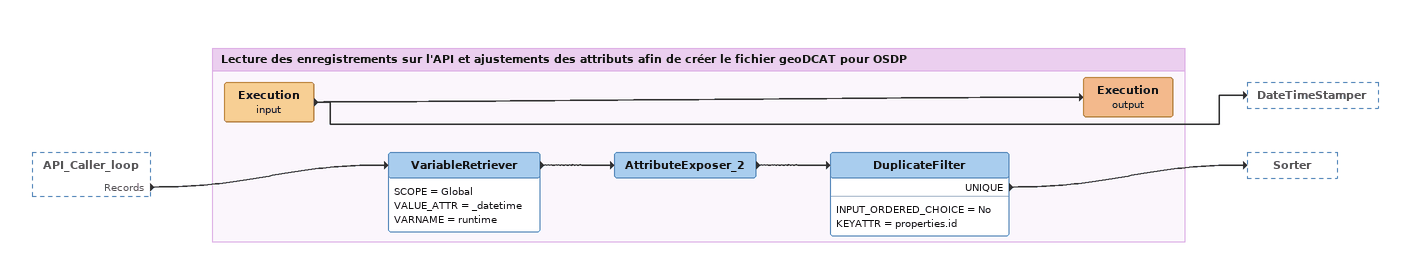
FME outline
API_Caller_loop [outside]
    Records -> VariableRetriever

Bookmark: Lecture des enregistrements sur l'API et ajustements des attributs afin de créer le fichier geoDCAT pour OSDP
Execution (input)
    -> Execution (output)
    -> DateTimeStamper
Execution (output)
VariableRetriever
    SCOPE = Global
    VALUE_ATTR = _datetime
    VARNAME = runtime
    -> AttributeExposer_2
AttributeExposer_2
    -> DuplicateFilter
DuplicateFilter
    INPUT_ORDERED_CHOICE = No
    KEYATTR = properties.id
    UNIQUE -> Sorter
